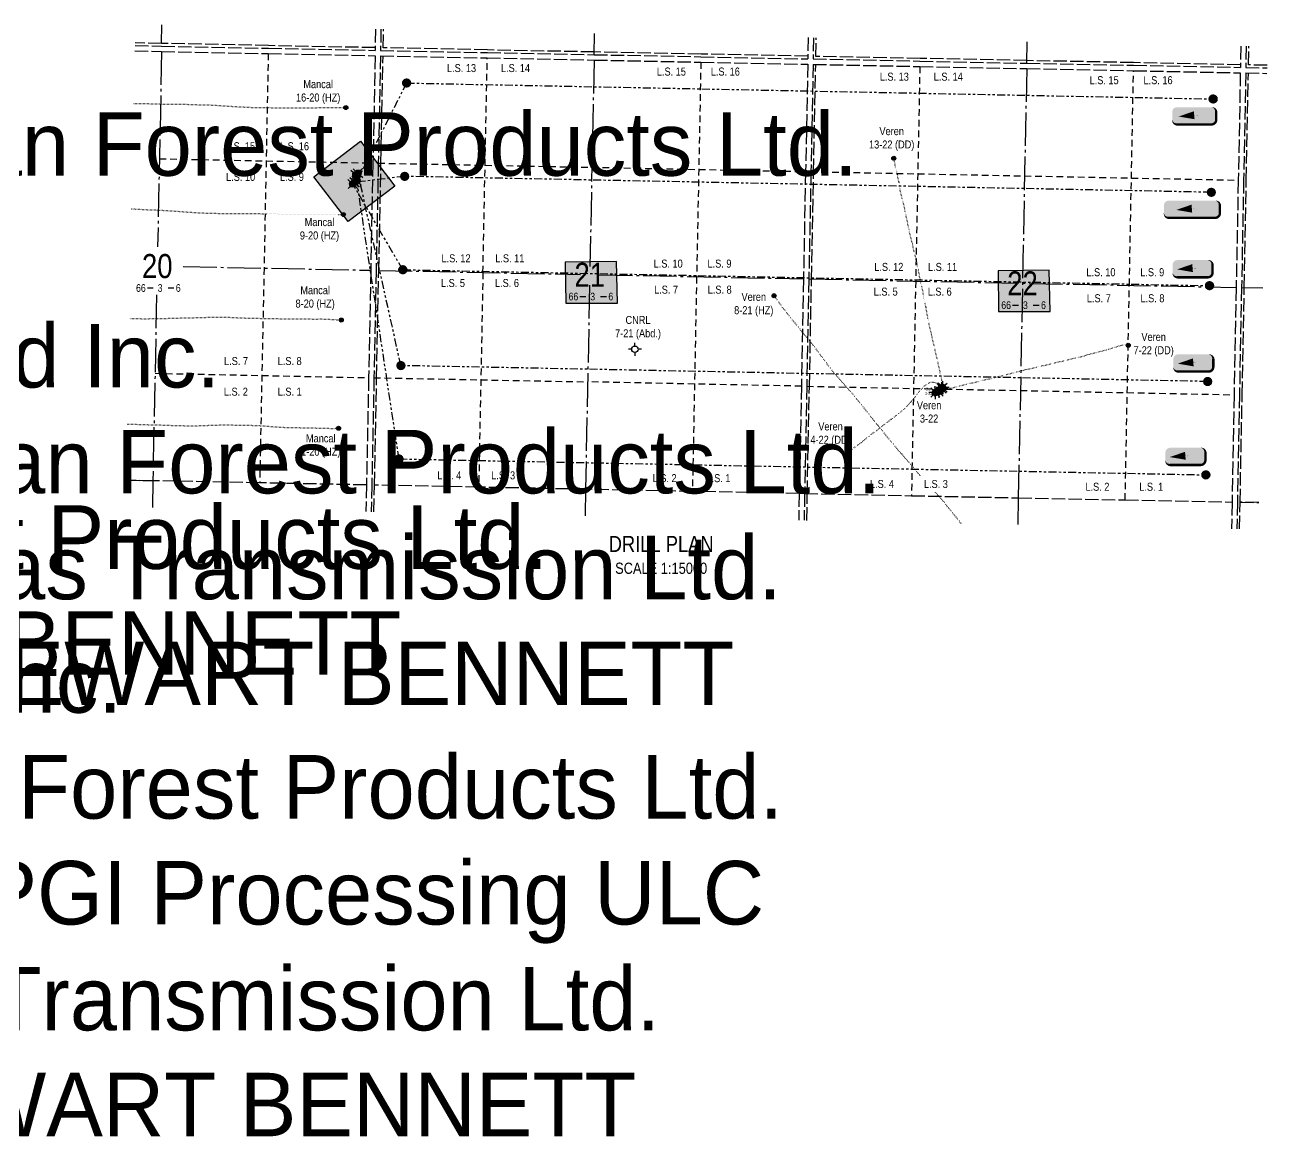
# Model space of a CAD drawing. Extents: x 408734 to 418041, y 6062812 to 6070261.
# Drawn here: x 413388 to 418041, y 6062812 to 6066980 of the extents above; entities that cross this region are included whole.
import ezdxf
from ezdxf.enums import TextEntityAlignment as Align

# ---------------------------------------------------------------- set-up
doc = ezdxf.new("R2018")
doc.units = 0
doc.header["$LTSCALE"] = 5
doc.header["$PDSIZE"] = 0.5
for name, pattern in [('foc-DOT', [1, 0.2, -0.8]), ('foc-DRILLPATH', [14.75, 6, -1.75, 1.75, -1.75, 1.75, -1.75]), ('foc-LSD', [8, 5, -3]), ('foc-QUARTERLINE', [33, 25, -3, 2, -3]), ('foc-UNSURVEYED', [12.5, 10, -2.5])]:
    doc.linetypes.add(name, pattern=pattern)
doc.layers.get('Defpoints').update_dxf_attribs({"color": 9})
for name, color, linetype in [('10', 1, 'Continuous'), ('9', 3, 'Continuous'), ('AS-DRILL', 8, 'foc-DOT'), ('AS-DRILL-T', 8, 'Continuous'), ('AS-UNDERLAY-H', 141, 'Continuous'), ('bc573101-9ad7-405d-b355-9', 7, 'Continuous'), ('C-WS-S', 8, 'Continuous'), ('DETAIL-T', 7, 'Continuous'), ('F-WS-S', 8, 'Continuous'), ('L-BD', 7, 'Continuous'), ('L-MON', 1, 'Continuous'), ('L-SECLBL', 7, 'Continuous'), ('L-SECQ', 8, 'foc-QUARTERLINE'), ('L-SECTION-LSD', 7, 'foc-LSD'), ('L-USEC', 7, 'foc-UNSURVEYED'), ('P-PDRILLPATH', 12, 'foc-DRILLPATH'), ('P-PROPOSED', 10, 'Continuous'), ('P-PROPOSED-H', 21, 'Continuous')]:
    doc.layers.add(name, color=color, linetype=linetype)
doc.styles.add('100L', font='ARIALN.TTF', dxfattribs={"height": 11})
doc.styles.add('80CG', font='ARIALN.TTF', dxfattribs={"height": 10})
doc.styles.add('80L', font='ARIALN.TTF', dxfattribs={"height": 10})
doc.styles.add('SIMPLEX', font='ARIALN.TTF')
doc.styles.get("Standard").update_dxf_attribs({"font": 'ARIALN.TTF'})

# ---------------------------------------------------------------- blocks, each defined once
blk = doc.blocks.new('*U65')
at = {"color": 44, "lineweight": 30, "flags": 104}
blk.add_attdef('ENTER_TEXT', text='', height=10, dxfattribs=at).set_placement((-1, 0), align=Align.MIDDLE_CENTER)
blk = doc.blocks.new('*U41')
at = {"color": 44, "lineweight": 30, "flags": 104}
blk.add_attdef('ENTER_TEXT', text='', height=10, dxfattribs=at).set_placement((-1, 0), align=Align.MIDDLE_CENTER)
blk = doc.blocks.new('*U66')
at = {"color": 44, "lineweight": 30, "flags": 104}
blk.add_attdef('ENTER_TEXT', text='', height=10, dxfattribs=at).set_placement((-1, 0), align=Align.MIDDLE_CENTER)
blk = doc.blocks.new('GAS')
h = blk.add_hatch(color=255)
h.dxf.hatch_style = 1
edge = h.paths.add_edge_path()
edge.add_arc((0, 0), 0.9, 0, 360)
for p, q in [((-0.81, 0), (-1.62, 0)), ((-0.57, 0.57), (-1.14, 1.14)), ((0, 0.81), (0, 1.62)), ((0.57, 0.57), (1.14, 1.14)), ((1.62, 0), (0.81, 0)), ((-0.57, -0.57), (-1.14, -1.14)), ((0, -0.81), (0, -1.62)), ((1.14, -1.14), (0.57, -0.57))]:
    blk.add_line(p, q)
blk.add_circle((0, 0), 0.8)
blk = doc.blocks.new('L-SECLBL')
at = {"layer": '9', "color": 7}
for p, q in [((-5.1, -27.8), (-12.3, -27.8)), ((20.7, -27.8), (13.5, -27.8))]:
    blk.add_line(p, q, dxfattribs=at)
at = {"layer": '10', "color": 2, "style": 'SIMPLEX'}
blk.add_attdef('SEC', text='', height=30, dxfattribs=at).set_placement((0, 0), align=Align.MIDDLE)
at = {"layer": '10', "color": 5, "style": '80L'}
blk.add_attdef('TWP', text='', height=9.5, dxfattribs=at).set_placement((-14.4, -27.4), align=Align.MIDDLE_RIGHT)
blk.add_attdef('RGE', text='', height=9.5, dxfattribs=at).set_placement((3.6, -27.4), align=Align.MIDDLE_CENTER)
blk.add_attdef('MER', text='', height=9.5, dxfattribs=at).set_placement((23.2, -27.4), align=Align.MIDDLE_LEFT)
blk = doc.blocks.new('plbh')
at = {"layer": 'L-MON'}
h = blk.add_hatch(color=255, dxfattribs=at)
h.dxf.hatch_style = 1
edge = h.paths.add_edge_path()
edge.add_arc((0, 0), 1.16, 0, 360)
h = blk.add_hatch(color=256, dxfattribs=at)
h.dxf.hatch_style = 1
h.paths.add_polyline_path([(-0.96, 0, 1), (0.96, 0, 1)])
h.paths.add_polyline_path([(0.91, 0, -1), (-0.91, 0, -1)], flags=16)
h.paths.add_polyline_path([(0.45, 0, -1), (-0.45, 0, -1)], flags=0)
h = blk.add_hatch(color=256, dxfattribs=at)
h.dxf.hatch_style = 1
h.paths.add_polyline_path([(-0.45, 0, 1), (0.45, 0, 1)])
h.paths.add_polyline_path([(0.4, 0, -1), (-0.4, 0, -1)], flags=16)
at = {"layer": 'L-MON', "color": 240}
for radius in [0.96, 0.91, 0.45, 0.4]:
    blk.add_circle((0, 0), radius, dxfattribs=at)
blk = doc.blocks.new('WC')
at = {"layer": 'L-MON'}
h = blk.add_hatch(color=255, dxfattribs=at)
h.dxf.hatch_style = 1
edge = h.paths.add_edge_path()
edge.add_arc((0, 0), 0.9, 0, 360)
at = {"layer": 'L-MON', "color": 240, "flags": 128}
for points in [[(-0.62, 0.5), (-1.23, 1.12)], [(0.52, 0.61), (1.13, 1.21)], [(-1.18, -1.18), (-0.56, -0.57)], [(1.16, -1.18), (0.56, -0.57)]]:
    blk.add_lwpolyline(points, dxfattribs=at)
at = {"layer": 'L-MON', "color": 240}
for radius in [0.8, 0.373]:
    blk.add_circle((0, 0), radius, dxfattribs=at)
blk = doc.blocks.new('BH-Existing')
at = {"layer": 'AS-DRILL-T'}
h = blk.add_hatch(color=256, dxfattribs=at)
h.dxf.hatch_style = 1
edge = h.paths.add_edge_path()
edge.add_arc((0, 0), 0.5, 0, 360)
blk.add_circle((0, 0), 0.5, dxfattribs=at)
blk = doc.blocks.new('GABD')
for p, q in [((-0.81, 0), (-1.62, 0)), ((0, 0.81), (0, 1.62)), ((1.62, 0), (0.81, 0)), ((0, -0.81), (0, -1.62))]:
    blk.add_line(p, q)
blk.add_circle((0, 0), 0.8)
blk = doc.blocks.new('*U80')
h = blk.add_hatch(color=254)
edge = h.paths.add_edge_path()
edge.add_line((-21.5, -11.5), (21.5, -11.5))
edge.add_arc((21.5, -5.5), 6, 270, 360)
edge.add_line((27.5, -5.5), (27.5, 4))
edge.add_arc((21.5, 4), 6, 0, 90)
edge.add_line((21.5, 10), (-21.5, 10))
edge.add_arc((-21.5, 4), 6, 90, 180)
edge.add_line((-27.5, 4), (-27.5, -5.5))
edge.add_arc((-21.5, -5.5), 6, 180, 270)
at = {"color": 1, "flags": 128}
blk.add_lwpolyline([(-21.5, -11.5, 3, 3, 0), (21.5, -11.5, 3, 3, 0.414214), (27.5, -5.5, 3, 3, 0), (27.5, 4, 3, 0, 0.414214), (21.5, 10, 0, 0, 0), (-21.5, 10, 0, 0, 0.414214), (-27.5, 4, 0, 0, 0), (-27.5, -5.5, 0, 3, 0.414214)], format="xyseb", close=True, dxfattribs=at)
blk.add_lwpolyline([(-19.4, -1.6, 0, 10, 0), (0, 0, 5, 5, 0)], format="xyseb", dxfattribs=at)
at = {"color": 1, "lineweight": 30, "flags": 104}
blk.add_attdef('ENTER_TEXT', text='', height=10, dxfattribs=at).set_placement((-1, 0), align=Align.MIDDLE_CENTER)
blk = doc.blocks.new('*U81')
h = blk.add_hatch(color=254)
edge = h.paths.add_edge_path()
edge.add_line((-29, -11.5), (29, -11.5))
edge.add_arc((29, -5.5), 6, 270, 360)
edge.add_line((35, -5.5), (35, 4))
edge.add_arc((29, 4), 6, 0, 90)
edge.add_line((29, 10), (-29, 10))
edge.add_arc((-29, 4), 6, 90, 180)
edge.add_line((-35, 4), (-35, -5.5))
edge.add_arc((-29, -5.5), 6, 180, 270)
at = {"color": 1, "flags": 128}
blk.add_lwpolyline([(-29, -11.5, 3, 3, 0), (29, -11.5, 3, 3, 0.414214), (35, -5.5, 3, 3, 0), (35, 4, 3, 0, 0.414214), (29, 10, 0, 0, 0), (-29, 10, 0, 0, 0.414214), (-35, 4, 0, 0, 0), (-35, -5.5, 0, 3, 0.414214)], format="xyseb", close=True, dxfattribs=at)
blk.add_lwpolyline([(-19.4, -1.6, 0, 10, 0), (0, 0, 5, 5, 0)], format="xyseb", dxfattribs=at)
at = {"color": 1, "lineweight": 30, "flags": 104}
blk.add_attdef('ENTER_TEXT', text='', height=10, dxfattribs=at).set_placement((-1, 0), align=Align.MIDDLE_CENTER)
blk = doc.blocks.new('*U82')
h = blk.add_hatch(color=254)
edge = h.paths.add_edge_path()
edge.add_line((-19, -11.5), (19, -11.5))
edge.add_arc((19, -5.5), 6, 270, 360)
edge.add_line((25, -5.5), (25, 4))
edge.add_arc((19, 4), 6, 0, 90)
edge.add_line((19, 10), (-19, 10))
edge.add_arc((-19, 4), 6, 90, 180)
edge.add_line((-25, 4), (-25, -5.5))
edge.add_arc((-19, -5.5), 6, 180, 270)
at = {"color": 1, "flags": 128}
blk.add_lwpolyline([(-19, -11.5, 3, 3, 0), (19, -11.5, 3, 3, 0.414214), (25, -5.5, 3, 3, 0), (25, 4, 3, 0, 0.414214), (19, 10, 0, 0, 0), (-19, 10, 0, 0, 0.414214), (-25, 4, 0, 0, 0), (-25, -5.5, 0, 3, 0.414214)], format="xyseb", close=True, dxfattribs=at)
blk.add_lwpolyline([(-19.4, -1.6, 0, 10, 0), (0, 0, 5, 5, 0)], format="xyseb", dxfattribs=at)
at = {"color": 1, "lineweight": 30, "flags": 104}
blk.add_attdef('ENTER_TEXT', text='', height=10, dxfattribs=at).set_placement((-1, 0), align=Align.MIDDLE_CENTER)

msp = doc.modelspace()

# ---------------------------------------------------------------- hatches: boundary and pattern name
at = {"layer": 'AS-UNDERLAY-H'}
h = msp.add_hatch(color=256, dxfattribs=at)
h.dxf.hatch_style = 1
h.paths.add_polyline_path([(415413.84, 6065937.724), (415607.999, 6065937.724), (415603.83, 6066093.115), (415412.053, 6066090.734)])
h = msp.add_hatch(color=256, dxfattribs=at)
h.dxf.hatch_style = 1
h.paths.add_polyline_path([(417034.861, 6065905.442), (417229.02, 6065905.442), (417224.851, 6066060.833), (417033.074, 6066058.452)])
at = {"layer": 'P-PROPOSED-H'}
h = msp.add_hatch(color=256, dxfattribs=at)
h.dxf.hatch_style = 1
h.paths.add_polyline_path([(414598.312, 6066242.724), (414470.099, 6066410.946), (414644.775, 6066544.079), (414772.988, 6066375.857)])

# ---------------------------------------------------------------- linework, layer by layer
at = {"layer": 'AS-DRILL', "flags": 128}
for points in [[(413795.839, 6066685.373), (413796.933, 6066685.363), (413806.293, 6066685.3), (413815.655, 6066685.308), (413825.046, 6066685.285), (413834.405, 6066685.142), (413843.783, 6066684.969), (413853.14, 6066684.747), (413862.505, 6066684.404), (413871.88, 6066684.081), (413881.215, 6066683.789), (413890.561, 6066683.497), (413899.929, 6066683.304), (413909.281, 6066683.312), (413918.603, 6066683.341), (413928.034, 6066683.297), (413937.503, 6066683.202), (413946.803, 6066683.101), (413956.152, 6066682.978), (413965.519, 6066682.756), (413974.865, 6066682.484), (413984.193, 6066682.302), (413993.633, 6066682.218), (414002.973, 6066682.106), (414012.27, 6066681.884), (414021.573, 6066681.473), (414030.935, 6066681.01), (414040.41, 6066680.655), (414049.777, 6066680.423), (414059.143, 6066680.19), (414068.532, 6066680.017), (414077.921, 6066679.894), (414087.296, 6066679.601), (414096.698, 6066679.108), (414106.046, 6066678.466), (414115.354, 6066677.784), (414124.722, 6066677.131), (414134.061, 6066676.489), (414143.409, 6066675.857), (414152.759, 6066675.264), (414162.119, 6066674.692), (414171.489, 6066674.139), (414180.86, 6066673.626), (414190.214, 6066673.224), (414199.575, 6066672.741), (414208.915, 6066672.129), (414218.275, 6066671.587), (414227.628, 6066671.154), (414237.022, 6066670.791), (414246.378, 6066670.529), (414255.757, 6066670.366), (414265.115, 6066670.223), (414274.504, 6066670.06), (414283.863, 6066669.928), (414293.233, 6066669.855), (414302.613, 6066669.782), (414312.001, 6066669.589), (414321.388, 6066669.366), (414330.796, 6066669.212), (414340.164, 6066669.01), (414349.561, 6066668.807), (414358.942, 6066668.744), (414368.323, 6066668.711), (414377.704, 6066668.678), (414387.076, 6066668.675), (414396.447, 6066668.683), (414405.818, 6066668.65), (414415.2, 6066668.667), (414424.556, 6066668.855), (414433.922, 6066669.052), (414443.298, 6066669.279), (414452.675, 6066669.517), (414462.059, 6066669.664), (414471.441, 6066669.681), (414480.823, 6066669.688), (414490.187, 6066669.785), (414499.581, 6066669.912), (414508.984, 6066669.989), (414518.359, 6066670.116), (414527.711, 6066670.164), (414537.083, 6066670.151), (414546.436, 6066670.229), (414555.789, 6066670.297), (414565.15, 6066670.264), (414572.12, 6066670.201), (414590.07, 6066670.042)], [(416825.868, 6065620.886), (416825.947, 6065620.865), (416826.104, 6065620.702), (416826.46, 6065620.495), (416827.004, 6065620.684), (416827.59, 6065620.993), (416827.939, 6065621.436), (416827.919, 6065621.966), (416827.859, 6065622.488), (416828.08, 6065623.054), (416828.329, 6065623.479), (416828.546, 6065623.835), (416828.693, 6065624.192), (416828.617, 6065624.413), (416828.26, 6065624.56), (416827.761, 6065624.65), (416827.233, 6065624.75), (416826.826, 6065624.888), (416826.517, 6065624.924), (416826.13, 6065625.122), (416825.658, 6065625.531), (416825.285, 6065625.889), (416825.139, 6065626.092), (416824.924, 6065626.326), (416824.894, 6065626.356), (416824.688, 6065626.56), (416824.514, 6065626.864), (416824.317, 6065627.508), (416824.178, 6065628.591), (416824.099, 6065630.193), (416824.051, 6065632.354), (416823.932, 6065634.977), (416823.701, 6065638.002), (416823.35, 6065641.509), (416822.849, 6065645.58), (416822.179, 6065650.184), (416821.347, 6065655.221), (416820.275, 6065660.763), (416818.961, 6065666.71), (416817.515, 6065673.079), (416816.066, 6065679.839), (416814.612, 6065686.809), (416812.941, 6065694.453), (416811.24, 6065702.107), (416809.463, 6065709.944), (416807.61, 6065718.041), (416805.665, 6065726.511), (416803.587, 6065735.343), (416801.386, 6065744.508), (416799.154, 6065754.193), (416797, 6065764.247), (416794.793, 6065774.642), (416792.493, 6065784.909), (416790.079, 6065795.018), (416787.623, 6065804.948), (416785.16, 6065814.578), (416782.837, 6065824.155), (416780.636, 6065833.85), (416778.424, 6065843.535), (416776.311, 6065853.138), (416774.337, 6065862.678), (416772.372, 6065872.189), (416770.408, 6065881.699), (416768.565, 6065891.327), (416766.882, 6065900.931), (416765.173, 6065910.737), (416763.382, 6065920.443), (416761.568, 6065929.971), (416759.728, 6065939.708), (416757.824, 6065949.758), (416755.877, 6065960.228), (416753.905, 6065970.868), (416751.822, 6065981.521), (416749.477, 6065992.039), (416746.967, 6066002.28), (416744.557, 6066012.599), (416742.351, 6066023.074), (416740.208, 6066033.657), (416738.125, 6066044.32), (416736.084, 6066055.052), (416734.003, 6066065.755), (416731.855, 6066076.129), (416729.761, 6066086.211), (416727.608, 6066096.306), (416725.33, 6066106.152), (416722.997, 6066115.749), (416720.691, 6066125.196), (416718.365, 6066134.643), (416715.944, 6066144.382), (416713.607, 6066153.79), (416711.272, 6066163.277), (416708.925, 6066172.695), (416706.57, 6066182.153), (416704.325, 6066191.658), (416702.251, 6066201.221), (416700.239, 6066210.862), (416698.189, 6066220.634), (416696.171, 6066230.495), (416694.066, 6066240.498), (416691.884, 6066250.682), (416689.693, 6066260.867), (416687.571, 6066271.03), (416685.528, 6066281.172), (416683.427, 6066291.375), (416681.179, 6066301.741), (416678.838, 6066311.979), (416676.351, 6066321.879), (416673.748, 6066331.502), (416671.246, 6066341.153), (416668.876, 6066350.901), (416666.807, 6066360.683), (416665.177, 6066370.477), (416663.723, 6066379.997), (416662.218, 6066388.998), (416660.69, 6066397.319), (416659.093, 6066405.152), (416657.45, 6066412.686), (416655.837, 6066419.748), (416654.291, 6066426.12), (416652.809, 6066432.18), (416651.45, 6066438.358), (416650.198, 6066444.423), (416649.002, 6066449.798), (416647.942, 6066454.399), (416647.068, 6066458.807), (416646.362, 6066463.112), (416645.644, 6066466.816), (416644.969, 6066469.62), (416644.34, 6066471.753), (416643.791, 6066473.344), (416643.385, 6066474.562), (416643.134, 6066475.567), (416643.001, 6066476.44), (416642.994, 6066476.57), (416642.936, 6066477.201), (416642.899, 6066477.842), (416642.859, 6066478.393), (416642.789, 6066478.864), (416642.707, 6066479.306), (416642.691, 6066479.516), (416642.709, 6066479.926)], [(413787.715, 6066290.354), (413794.991, 6066290.15), (413813.657, 6066289.316), (413832.359, 6066288.272), (413851.093, 6066287.346), (413869.853, 6066286.701), (413888.548, 6066285.806), (413907.232, 6066284.852), (413926.024, 6066283.835), (413944.652, 6066282.572), (413963.457, 6066281.215), (413982.152, 6066279.82), (414000.796, 6066278.397), (414019.523, 6066277.112), (414038.267, 6066276.156), (414057.021, 6066275.24), (414075.767, 6066274.375), (414094.55, 6066273.868), (414113.311, 6066273.753), (414132.052, 6066273.637), (414150.821, 6066273.441), (414169.579, 6066273.196), (414188.325, 6066272.83), (414207.075, 6066272.635), (414225.85, 6066272.719), (414244.615, 6066272.793), (414263.385, 6066272.637), (414282.14, 6066272.221), (414300.864, 6066271.786), (414319.612, 6066271.531), (414338.39, 6066271.255), (414357.168, 6066270.999), (414375.919, 6066270.893), (414394.68, 6066270.798), (414413.452, 6066270.702), (414432.184, 6066270.636), (414450.92, 6066270.271), (414469.681, 6066269.695), (414488.444, 6066269.2), (414507.191, 6066268.864), (414525.942, 6066268.749), (414544.686, 6066268.783), (414563.133, 6066268.974), (414581.133, 6066269.274)], [(416894.606, 6065112.048), (416891.599, 6065115.689), (416882.898, 6065126.619), (416874.218, 6065137.578), (416868.386, 6065144.812), (416862.535, 6065152.085), (416856.664, 6065159.33), (416850.731, 6065166.535), (416844.86, 6065173.77), (416839.07, 6065181.092), (416833.35, 6065188.424), (416827.55, 6065195.747), (416821.597, 6065202.943), (416815.482, 6065210.002), (416809.254, 6065216.923), (416802.895, 6065223.747), (416796.544, 6065230.54), (416790.216, 6065237.413), (416783.927, 6065244.315), (416777.66, 6065251.237), (416771.391, 6065258.109), (416765.011, 6065264.943), (416758.642, 6065271.767), (416752.313, 6065278.64), (416746.177, 6065285.64), (416740.112, 6065292.728), (416734.048, 6065299.836), (416728.025, 6065306.993), (416722.042, 6065314.16), (416716.008, 6065321.317), (416709.954, 6065328.405), (416701.071, 6065338.738), (416691.879, 6065349.587), (416685.875, 6065356.724), (416679.821, 6065363.841), (416673.735, 6065370.88), (416667.631, 6065377.989), (416661.566, 6065385.047), (416655.42, 6065392.076), (416646.181, 6065402.586), (416637.116, 6065413.282), (416628.131, 6065424.017), (416619.046, 6065434.754), (416610.183, 6065445.587), (416601.411, 6065456.458), (416592.578, 6065467.31), (416583.827, 6065478.23), (416575.076, 6065489.161), (416566.404, 6065500.07), (416557.775, 6065511.088), (416549.104, 6065522.027), (416540.343, 6065532.947), (416531.521, 6065543.849), (416522.638, 6065554.672), (416513.776, 6065565.544), (416505.035, 6065576.475), (416496.161, 6065587.268), (416487.136, 6065597.963), (416478.131, 6065608.699), (416469.064, 6065619.365), (416459.838, 6065630.015), (416450.599, 6065640.534), (416441.29, 6065651.086), (416431.98, 6065661.547), (416422.801, 6065672.045), (416413.714, 6065682.692), (416404.841, 6065693.505), (416399.153, 6065700.916), (416393.586, 6065708.414), (416388.06, 6065715.942), (416382.584, 6065723.449), (416377.037, 6065730.967), (416371.491, 6065738.465), (416365.944, 6065745.933), (416360.397, 6065753.431), (416354.82, 6065760.92), (416346.343, 6065772.055), (416337.764, 6065783.082), (416329.135, 6065794.111), (416320.474, 6065805.029), (416311.499, 6065815.774), (416302.422, 6065826.431), (416293.427, 6065837.156), (416284.534, 6065847.989), (416275.682, 6065858.841), (416266.869, 6065869.673), (416258.047, 6065880.545), (416254.384, 6065885.106), (416249.316, 6065891.505), (416243.547, 6065898.857), (416237.827, 6065906.209), (416232.128, 6065913.58), (416226.511, 6065921.019), (416221.004, 6065928.547), (416215.508, 6065936.074), (416209.982, 6065943.572), (416202.534, 6065953.617), (416194.229, 6065964.849)], [(413779.271, 6065879.721), (413788.705, 6065879.627), (413807.763, 6065879.365), (413826.98, 6065879.04), (413846.145, 6065879.096), (413865.201, 6065879.244), (413884.515, 6065879.277), (413903.766, 6065879.651), (413922.914, 6065880.358), (413941.95, 6065880.977), (413961.145, 6065881.532), (413980.267, 6065881.919), (413999.365, 6065882.137), (414018.459, 6065882.654), (414037.717, 6065883.399), (414056.741, 6065883.878), (414075.964, 6065884.383), (414095.068, 6065884.86), (414114.157, 6065885.168), (414133.191, 6065885.156), (414152.338, 6065884.393), (414171.37, 6065883.341), (414190.725, 6065882.433), (414209.844, 6065881.72), (414228.968, 6065881.277), (414248.243, 6065880.851), (414267.066, 6065880.363), (414286.444, 6065880.105), (414305.512, 6065879.833), (414324.806, 6065879.356), (414344.1, 6065878.89), (414363.189, 6065878.677), (414382.182, 6065878.677), (414401.234, 6065878.625), (414420.454, 6065878.44), (414439.723, 6065878.204), (414458.96, 6065877.888), (414478.001, 6065877.807), (414496.998, 6065877.987), (414516.132, 6065877.533), (414535.361, 6065876.308), (414554.578, 6065875.022), (414573.119, 6065873.951)], [(416812.081, 6065607.687), (416812.111, 6065607.677), (416812.048, 6065607.538), (416811.743, 6065607.264), (416811.478, 6065607.019), (416811.365, 6065606.861), (416811.138, 6065606.506), (416810.915, 6065606.37), (416810.942, 6065606.739), (416811.194, 6065607.325), (416811.681, 6065608.205), (416812.178, 6065609.056), (416812.489, 6065609.65), (416812.732, 6065610.315), (416812.911, 6065610.732), (416813.162, 6065610.817), (416813.73, 6065610.696), (416813.988, 6065610.581), (416814.037, 6065610.55), (416814.466, 6065610.501), (416814.497, 6065610.511), (416815.529, 6065610.611), (416817.292, 6065610.786), (416819.99, 6065611.144), (416823.724, 6065611.831), (416828.502, 6065612.738), (416834.516, 6065613.891), (416841.866, 6065615.408), (416850.526, 6065617.349), (416860.406, 6065619.866), (416871.453, 6065622.671), (416883.088, 6065625.425), (416894.726, 6065628.298), (416906.58, 6065631.447), (416918.541, 6065634.474), (416930.829, 6065637.375), (416943.139, 6065640.365), (416955.449, 6065643.336), (416968.089, 6065646.31), (416980.688, 6065649.234), (416993.027, 6065652.124), (417005.084, 6065654.969), (417017.133, 6065657.864), (417029.415, 6065660.945), (417041.607, 6065664.048), (417053.759, 6065667.091), (417065.649, 6065670.1), (417077.329, 6065673.052), (417088.939, 6065676.066), (417100.89, 6065679.063), (417113.149, 6065681.985), (417125.489, 6065684.974), (417137.46, 6065687.991), (417149.269, 6065690.961), (417161.068, 6065693.872), (417173.006, 6065696.749), (417185.153, 6065699.543), (417197.126, 6065702.189), (417209.029, 6065704.817), (417220.865, 6065707.577), (417232.963, 6065710.481), (417245.293, 6065713.441), (417257.152, 6065716.38), (417268.788, 6065719.134), (417280.87, 6065721.698), (417292.965, 6065724.403), (417304.945, 6065727.419), (417317.186, 6065730.441), (417329.735, 6065733.367), (417342.088, 6065736.456), (417353.993, 6065739.714), (417365.768, 6065742.925), (417377.832, 6065746.11), (417389.907, 6065749.345), (417401.87, 6065752.472), (417413.649, 6065755.403), (417424.957, 6065758.313), (417435.575, 6065761.206), (417445.382, 6065764.045), (417454.429, 6065766.849), (417462.873, 6065769.575), (417470.886, 6065772.229), (417478.613, 6065774.558), (417486.074, 6065776.633), (417493.104, 6065778.596), (417499.679, 6065780.328), (417505.282, 6065781.489), (417509.844, 6065782.04), (417513.24, 6065782.334), (417515.83, 6065782.293), (417517.84, 6065781.764), (417519.238, 6065781.147), (417520.239, 6065780.687), (417520.749, 6065780.177), (417520.804, 6065779.926), (417520.901, 6065779.234)], [(416822.192, 6065617.396), (416822.242, 6065617.425), (416822.275, 6065617.545), (416822.359, 6065617.763), (416822.673, 6065617.967), (416823.028, 6065618.22), (416823.018, 6065618.72), (416822.618, 6065619.218), (416821.991, 6065619.421), (416821.269, 6065619.325), (416820.713, 6065619.005), (416820.385, 6065618.582), (416820.28, 6065618.354), (416820.454, 6065618.53), (416820.64, 6065618.857), (416820.787, 6065619.184), (416821.014, 6065619.54), (416821.45, 6065619.861), (416821.968, 6065620.261), (416821.968, 6065620.771), (416821.557, 6065621.239), (416821.06, 6065621.929), (416820.894, 6065622.143), (416820.767, 6065622.305), (416820.728, 6065622.356), (416820.475, 6065622.681), (416820.123, 6065623.128), (416819.605, 6065623.708), (416818.812, 6065624.584), (416817.707, 6065625.905), (416816.271, 6065627.644), (416814.409, 6065629.641), (416812.078, 6065631.656), (416809.267, 6065633.632), (416805.895, 6065635.648), (416801.933, 6065637.586), (416797.481, 6065639.083), (416792.658, 6065639.997), (416787.494, 6065640.338), (416782.275, 6065639.92), (416777.189, 6065638.639), (416772.086, 6065636.488), (416767.04, 6065633.616), (416762.163, 6065630.23), (416757.707, 6065626.407), (416753.614, 6065622.176), (416749.616, 6065617.703), (416745.628, 6065613.21), (416741.568, 6065608.608), (416737.292, 6065603.741), (416732.884, 6065598.746), (416728.587, 6065593.809), (416724.777, 6065589.222), (416721.21, 6065584.811), (416717.674, 6065580.449), (416714.28, 6065576.145), (416710.938, 6065571.979), (416707.469, 6065567.976), (416703.933, 6065564.094), (416700.337, 6065560.204), (416696.761, 6065556.353), (416693.157, 6065552.592), (416689.385, 6065548.935), (416685.354, 6065545.303), (416681.009, 6065541.517), (416676.613, 6065537.652), (416672.378, 6065533.864), (416668.304, 6065530.093), (416664.16, 6065526.333), (416659.707, 6065522.639), (416655.054, 6065518.93), (416650.352, 6065515.261), (416645.711, 6065511.671), (416641.193, 6065508.208), (416636.777, 6065504.864), (416632.38, 6065501.469), (416627.943, 6065498.055), (416623.415, 6065494.612), (416618.827, 6065491.171), (416614.37, 6065487.798), (416610.136, 6065484.52), (416605.892, 6065481.292), (416601.556, 6065477.926), (416597.055, 6065474.353), (416592.392, 6065470.633), (416587.799, 6065466.932), (416583.392, 6065463.558), (416578.951, 6065460.424), (416574.337, 6065457.223), (416569.471, 6065453.848), (416564.461, 6065450.325), (416559.518, 6065446.62), (416554.732, 6065442.753), (416549.954, 6065438.776), (416545.094, 6065434.73), (416540.384, 6065430.691), (416535.726, 6065426.731), (416531.052, 6065422.972), (416526.351, 6065419.333), (416521.67, 6065415.773), (416516.981, 6065412.264), (416512.314, 6065408.845), (416507.75, 6065405.593), (416503.349, 6065402.518), (416499.049, 6065399.502), (416494.953, 6065396.631), (416490.977, 6065393.818), (416487.356, 6065391.228), (416483.897, 6065388.755), (416480.952, 6065386.472), (416478.632, 6065384.427), (416476.854, 6065382.492), (416475.589, 6065380.726), (416474.699, 6065379.193), (416474.117, 6065378.034), (416473.774, 6065377.381), (416473.567, 6065377.045), (416473.472, 6065376.806), (416473.439, 6065376.617), (416473.426, 6065376.467), (416473.414, 6065376.368), (416473.401, 6065376.218)], [(413771.134, 6065484.07), (413782.267, 6065483.718), (413801.472, 6065483.353), (413820.606, 6065482.88), (413839.646, 6065482.228), (413858.816, 6065481.584), (413877.99, 6065481.09), (413897.176, 6065480.765), (413916.148, 6065480.195), (413935.376, 6065479.46), (413954.587, 6065478.825), (413973.821, 6065478.38), (413993.069, 6065478.124), (414012.389, 6065477.957), (414031.695, 6065478.07), (414050.855, 6065478.406), (414070.068, 6065479.332), (414089.121, 6065480.27), (414108.343, 6065480.705), (414127.538, 6065480.791), (414146.791, 6065480.775), (414165.825, 6065480.784), (414185.133, 6065480.547), (414204.179, 6065480.185), (414223.197, 6065479.904), (414242.36, 6065479.42), (414261.624, 6065478.474), (414280.775, 6065477.38), (414299.781, 6065476.049), (414318.724, 6065474.55), (414337.679, 6065473.17), (414356.909, 6065472.014), (414376.056, 6065471.241), (414395.082, 6065470.87), (414414.064, 6065470.819), (414433.102, 6065470.558), (414452.298, 6065470.163), (414471.291, 6065469.693), (414490.102, 6065469.056), (414509.246, 6065468.583), (414528.102, 6065468.225), (414546.925, 6065468.228), (414562.873, 6065468.49)]]:
    msp.add_lwpolyline(points, dxfattribs=at)
at = {"layer": 'AS-UNDERLAY-H'}
for points in [[(415413.84, 6065937.724), (415607.999, 6065937.724), (415603.83, 6066093.115), (415412.053, 6066090.734)], [(417034.861, 6065905.442), (417229.02, 6065905.442), (417224.851, 6066060.833), (417033.074, 6066058.452)]]:
    msp.add_lwpolyline(points, close=True, dxfattribs=at)
at = {"layer": 'bc573101-9ad7-405d-b355-9'}
for p in [(414590.062, 6066670.082), (416642.698, 6066479.965), (414581.137, 6066269.219), (416194.247, 6065964.842), (414573.096, 6065873.904), (417520.91, 6065779.227), (416798.187, 6065602.171), (416798.352, 6065604.06), (414562.857, 6065468.504), (416473.377, 6065376.229)]:
    msp.add_point(p, dxfattribs=at)
at = {"layer": 'L-SECQ', "flags": 128}
for points in [[(413899.844, 6066910.337), (413901.278, 6066980.025)], [(415520.195, 6066868.257), (415521.778, 6066948.035)], [(417140.93, 6066836.226), (417142.485, 6066916.041)], [(413899.822, 6066880.076), (413885.041, 6066148.336)], [(415519.794, 6066848.059), (415504.442, 6066074.217)], [(417140.532, 6066816.121), (417109.205, 6065207.781)], [(413981.257, 6066074.326), (414683.668, 6066060.444)], [(414713.815, 6066059.848), (415469.327, 6066044.917)], [(415538.566, 6066043.548), (416303.923, 6066028.422)], [(416324.453, 6066027.772), (417925.275, 6065996.133)], [(413881.4, 6065968.054), (413867.349, 6065272.439)], [(415503.055, 6066004.26), (415487.901, 6065240.409)], [(417945.38, 6065995.745), (418025.216, 6065994.167)], [(413867.349, 6065272.439), (413865.283, 6065171.919)], [(415487.983, 6065239.824), (415486.001, 6065139.887)], [(417109.205, 6065207.781), (417107.259, 6065107.845)]]:
    msp.add_lwpolyline(points, dxfattribs=at)
at = {"layer": 'L-SECTION-LSD', "flags": 128}
for points in [[(414299.374, 6066872.272), (414283.627, 6066068.35)], [(415103.682, 6066052.018), (415119.751, 6066856.059)], [(415920.024, 6066840.244), (415904.098, 6066036.202)], [(416740.396, 6066824.029), (416724.661, 6066019.862)], [(417525.073, 6066004.042), (417540.664, 6066808.211)], [(413891.703, 6066478.166), (414691.461, 6066462.285)], [(414711.565, 6066461.883), (415511.868, 6066446.192)], [(415511.868, 6066446.192), (416312.253, 6066430.252)], [(416332.358, 6066429.856), (417132.7, 6066414.038)], [(417132.7, 6066414.038), (417933.036, 6066398.219)], [(414283.627, 6066068.35), (414267.332, 6065264.242)], [(416724.661, 6066019.862), (416708.925, 6065215.694)], [(417509.481, 6065199.872), (417525.073, 6066004.042)], [(413875.467, 6065674.348), (414675.364, 6065658.124)], [(414695.468, 6065657.722), (415495.874, 6065642.322)], [(416296.446, 6065626.086), (415495.874, 6065642.322)], [(416316.551, 6065625.691), (417117.037, 6065609.869)], [(417117.037, 6065609.869), (417917.516, 6065594.048)]]:
    msp.add_lwpolyline(points, dxfattribs=at)
at = {"layer": 'L-USEC'}
for p, q in [((414701.51, 6066964.227), (414699.913, 6066884.47)), ((414721.615, 6066963.831), (414720.018, 6066884.072)), ((414730.27, 6066893.926), (414731.666, 6066963.632)), ((413800.298, 6066902.25), (413899.632, 6066900.286)), ((413899.844, 6066910.337), (413800.505, 6066912.3)), ((413899.632, 6066900.286), (414299.771, 6066892.377)), ((414299.979, 6066902.429), (413899.844, 6066910.337)), ((414700.114, 6066894.521), (414299.979, 6066902.429)), ((415120.352, 6066886.216), (414730.27, 6066893.926)), ((416322.123, 6066932.235), (416320.554, 6066852.439)), ((416342.228, 6066931.838), (416340.658, 6066852.041)), ((416350.907, 6066861.894), (416352.279, 6066931.64)), ((417942.725, 6066900.243), (417941.184, 6066820.409)), ((417962.829, 6066899.847), (417961.288, 6066820.011)), ((417971.535, 6066829.864), (417972.882, 6066899.648)), ((413799.885, 6066882.145), (413899.235, 6066880.181)), ((413899.235, 6066880.181), (414299.374, 6066872.272)), ((414299.374, 6066872.272), (414699.51, 6066864.365)), ((414299.771, 6066892.377), (414699.913, 6066884.47)), ((414699.51, 6066864.365), (414691.461, 6066462.285)), ((414719.615, 6066863.968), (414711.565, 6066461.883)), ((414719.615, 6066863.968), (415119.751, 6066856.059)), ((414720.018, 6066884.072), (415120.148, 6066876.163)), ((414721.617, 6066461.69), (414729.667, 6066863.769)), ((415119.751, 6066856.059), (415519.889, 6066848.15)), ((415120.148, 6066876.163), (415520.286, 6066868.255)), ((415520.488, 6066878.306), (415120.352, 6066886.216)), ((415519.889, 6066848.15), (415920.024, 6066840.244)), ((415520.286, 6066868.255), (415920.421, 6066860.349)), ((415920.619, 6066870.398), (415520.488, 6066878.306)), ((415920.421, 6066860.349), (416320.554, 6066852.439)), ((416320.751, 6066862.491), (415920.619, 6066870.398)), ((416340.658, 6066852.041), (416740.793, 6066844.134)), ((416740.987, 6066854.186), (416350.907, 6066861.894)), ((417141.12, 6066846.277), (416740.987, 6066854.186)), ((415920.024, 6066840.244), (416320.158, 6066832.334)), ((416320.158, 6066832.334), (416312.253, 6066430.252)), ((416340.263, 6066831.936), (416332.358, 6066429.856)), ((416340.263, 6066831.936), (416740.396, 6066824.029)), ((416342.41, 6066429.656), (416350.315, 6066831.738)), ((416740.396, 6066824.029), (417140.532, 6066816.121)), ((416740.793, 6066844.134), (417140.93, 6066836.226)), ((417140.532, 6066816.121), (417540.664, 6066808.211)), ((417140.93, 6066836.226), (417541.061, 6066828.316)), ((417541.249, 6066838.369), (417141.12, 6066846.277)), ((417540.664, 6066808.211), (417940.796, 6066800.304)), ((417541.061, 6066828.316), (417941.184, 6066820.409)), ((417941.378, 6066830.461), (417541.249, 6066838.369)), ((417961.288, 6066820.011), (418041.122, 6066818.433)), ((418041.316, 6066828.485), (417971.535, 6066829.864)), ((417940.796, 6066800.304), (417933.036, 6066398.219)), ((417960.9, 6066799.906), (417953.14, 6066397.831)), ((417960.9, 6066799.906), (418040.734, 6066798.329)), ((417963.193, 6066397.624), (417970.952, 6066799.708)), ((414691.461, 6066462.285), (414683.411, 6066060.204)), ((414711.565, 6066461.883), (414703.515, 6066059.801)), ((414713.567, 6066059.607), (414721.617, 6066461.69)), ((416312.253, 6066430.252), (416304.348, 6066028.169)), ((416332.358, 6066429.856), (416324.453, 6066027.774)), ((416334.504, 6066027.573), (416342.41, 6066429.656)), ((417933.036, 6066398.219), (417925.275, 6065996.133)), ((417953.14, 6066397.831), (417945.38, 6065995.744)), ((417955.431, 6065995.537), (417963.193, 6066397.624)), ((414683.411, 6066060.204), (414675.364, 6065658.124)), ((414703.515, 6066059.801), (414695.468, 6065657.722)), ((414705.519, 6065657.529), (414713.567, 6066059.607)), ((416304.348, 6066028.169), (416296.446, 6065626.086)), ((416324.453, 6066027.774), (416316.551, 6065625.691)), ((416326.602, 6065625.491), (416334.504, 6066027.573)), ((417925.275, 6065996.133), (417917.516, 6065594.048)), ((417945.38, 6065995.745), (417937.621, 6065593.66)), ((417947.673, 6065593.452), (417955.431, 6065995.537)), ((414675.364, 6065658.124), (414667.315, 6065256.044)), ((414695.468, 6065657.722), (414687.42, 6065255.642)), ((414697.471, 6065255.449), (414705.519, 6065657.529)), ((416296.446, 6065626.086), (416288.543, 6065224.003)), ((416316.551, 6065625.691), (416308.647, 6065223.601)), ((416318.699, 6065223.409), (416326.602, 6065625.491)), ((417917.516, 6065594.048), (417909.758, 6065191.962)), ((417937.621, 6065593.66), (417929.863, 6065191.574)), ((417939.915, 6065191.366), (417947.673, 6065593.452)), ((413866.749, 6065271.868), (413766.811, 6065273.842)), ((413766.811, 6065273.842), (413866.749, 6065271.868)), ((414267.032, 6065263.957), (413866.749, 6065271.868)), ((414667.315, 6065256.044), (414267.032, 6065263.957)), ((414667.315, 6065256.044), (414665.315, 6065156.108)), ((414687.42, 6065255.642), (414685.42, 6065155.71)), ((414695.471, 6065155.512), (414697.471, 6065255.449)), ((415087.7, 6065247.737), (414697.471, 6065255.449)), ((415487.983, 6065239.824), (415087.7, 6065247.737)), ((415888.263, 6065231.914), (415487.983, 6065239.824)), ((416288.543, 6065224.003), (415888.263, 6065231.914)), ((416288.543, 6065224.003), (416286.579, 6065124.065)), ((416308.647, 6065223.608), (416306.683, 6065123.668)), ((416308.647, 6065223.607), (416708.925, 6065215.694)), ((416316.735, 6065123.469), (416318.699, 6065223.409)), ((416708.925, 6065215.694), (417109.205, 6065207.781)), ((417109.205, 6065207.781), (417509.481, 6065199.872)), ((417509.481, 6065199.872), (417909.758, 6065191.962)), ((417909.758, 6065191.962), (417907.83, 6065092.022)), ((417929.863, 6065191.574), (417927.935, 6065091.625)), ((417937.987, 6065091.426), (417939.915, 6065191.366)), ((417939.915, 6065191.366), (418009.697, 6065189.987)), ((418009.697, 6065189.987), (417939.915, 6065191.366))]:
    msp.add_line(p, q, dxfattribs=at)
at = {"layer": 'P-PDRILLPATH'}
for p, q in [((414817.552, 6066762.056), (414631.945, 6066396.031)), ((414803.547, 6066062.491), (414616.036, 6066383.915)), ((414810.549, 6066412.273), (414623.995, 6066389.972)), ((414796.359, 6065703.393), (414635.727, 6066424.048))]:
    msp.add_line(p, q, dxfattribs=at)
at = {"layer": 'P-PDRILLPATH', "flags": 128}
for points in [[(414817.553, 6066762.055), (417838.928, 6066702.34)], [(414789.359, 6065353.61), (414627.76, 6066417.977)], [(417832.178, 6066352.552), (414810.55, 6066412.272)], [(414803.547, 6066062.489), (417825.427, 6066002.764)], [(417818.497, 6065643.664), (414796.36, 6065703.393)], [(414789.359, 6065353.61), (417811.748, 6065293.876)]]:
    msp.add_lwpolyline(points, dxfattribs=at)

# ---------------------------------------------------------------- block references
at = {"layer": 'AS-DRILL-T', "xscale": 14.99369114999998, "yscale": 14.99369114999998, "zscale": 9.999999999999982}
for p in [(414590.07, 6066670.042), (416642.709, 6066479.926), (414581.133, 6066269.274), (416194.229, 6065964.849), (414573.119, 6065873.951), (417520.901, 6065779.234), (414562.873, 6065468.49), (416473.401, 6065376.218)]:
    msp.add_blockref('BH-Existing', p, dxfattribs=at)
at = {"layer": 'C-WS-S', "xscale": 14.99369114999998, "yscale": 14.99369114999998}
for p, zscale in [((416822.192, 6065617.396), 4.997897049999992), ((416825.868, 6065620.886), 4.997897049999992), ((416798.187, 6065602.171), 14.99369114999998), ((416810.915, 6065606.37), 14.99369114999998)]:
    msp.add_blockref('GAS', p, dxfattribs=dict(at, zscale=zscale))
at = {"layer": 'Defpoints', "xscale": 4.999999999999991, "yscale": 4.999999999999991, "zscale": 4.999999999999991}
msp.add_blockref('GABD', (416798.352, 6065604.06), dxfattribs=at)
at = {"layer": 'F-WS-S', "xscale": 14.99999999999996, "yscale": 14.99999999999996, "zscale": 14.99999999999996}
msp.add_blockref('GABD', (415672.865, 6065764.421), dxfattribs=at)
at = {"layer": 'L-BD'}
ref = msp.add_blockref('*U80', (417768.13, 6066641.309), dxfattribs=dict(at, xscale=2.999999999999992, yscale=2.999999999999992, zscale=2.999999999999992))
lines = msp.add_mtext('BH 16-22', dxfattribs={"layer": '0', "color": 1, "insert": (417768.13, 6066641.309), "char_height": 2.5, "attachment_point": 1})
ref.add_attrib('ENTER_TEXT', '', (417768.13, 6066641.309), dxfattribs={"flags": 104}).embed_mtext(lines)
ref = msp.add_blockref('*U81', (417759.308, 6066291.341), dxfattribs=dict(at, xscale=2.999999999999992, yscale=2.999999999999992, zscale=2.999999999999992))
lines = msp.add_mtext('BH 102/9-22', dxfattribs={"layer": '0', "color": 1, "insert": (417759.308, 6066291.341), "char_height": 2.5, "attachment_point": 1})
ref.add_attrib('ENTER_TEXT', '', (417759.308, 6066291.341), dxfattribs={"flags": 104}).embed_mtext(lines)
ref = msp.add_blockref('*U82', (417764.677, 6065715.347), dxfattribs=dict(at, xscale=2.999999999999992, yscale=2.999999999999992, zscale=2.999999999999992))
lines = msp.add_mtext('BH 8-22', dxfattribs={"layer": '0', "color": 1, "insert": (417764.677, 6065715.347), "char_height": 2.5, "attachment_point": 1})
ref.add_attrib('ENTER_TEXT', '', (417764.677, 6065715.347), dxfattribs={"flags": 104}).embed_mtext(lines)
ref = msp.add_blockref('*U82', (417734.953, 6065365.418), dxfattribs=dict(at, xscale=2.999999999999992, yscale=2.999999999999992, zscale=2.999999999999992))
lines = msp.add_mtext('BH 1-22', dxfattribs={"layer": '0', "color": 1, "insert": (417734.595, 6065365.367), "char_height": 2.5, "attachment_point": 1})
ref.add_attrib('ENTER_TEXT', '', (417734.595, 6065365.367), dxfattribs={"flags": 104}).embed_mtext(lines)
at = {"layer": 'L-MON', "xscale": 14.99369114999998, "yscale": 14.99369114999998, "zscale": 14.99369114999998}
for name, p in [('plbh', (414817.553, 6066762.055)), ('plbh', (417838.928, 6066702.34)), ('WC', (414627.76, 6066417.977)), ('WC', (414635.727, 6066424.048)), ('plbh', (414810.55, 6066412.272)), ('WC', (414616.045, 6066383.912)), ('WC', (414623.995, 6066389.972)), ('WC', (414631.945, 6066396.031)), ('plbh', (417832.178, 6066352.552)), ('plbh', (414803.547, 6066062.489)), ('plbh', (417825.427, 6066002.764)), ('plbh', (414796.36, 6065703.393)), ('plbh', (417818.497, 6065643.664)), ('plbh', (414789.359, 6065353.61)), ('plbh', (417811.748, 6065293.876))]:
    msp.add_blockref(name, p, dxfattribs=at)
at = {"layer": 'L-SECLBL', "xscale": 2.999999999999992, "yscale": 2.999999999999992, "zscale": 2.999999999999992}
for p, values in [((413883.585, 6066076.256), {'SEC': '20', 'TWP': '66', 'RGE': '3', 'MER': '6'}), ((415503.848, 6066044.234), {'SEC': '21', 'TWP': '66', 'RGE': '3', 'MER': '6'}), ((417124.868, 6066011.952), {'SEC': '22', 'TWP': '66', 'RGE': '3', 'MER': '6'})]:
    msp.add_blockref('L-SECLBL', p, dxfattribs=at).add_auto_attribs(values)

# ---------------------------------------------------------------- texts
at = {"layer": 'AS-DRILL-T', "char_height": 30, "attachment_point": 1, "style": '80L'}
for s, insert in [('\\pxqc;Mancal\\P16-20 (HZ)', (414404.194, 6066772.772)), ('\\pxqc;Mancal\\P9-20 (HZ)', (414409.152, 6066255.978)), ('\\pxqc;Mancal\\P8-20 (HZ)', (414392.888, 6066000.73)), ('\\pxqc;Veren\\P8-21 (HZ)', (416035.959, 6065975.875)), ('\\pxqc;Veren\\P4-22 (DD)', (416323.531, 6065490.392)), ('\\pxqc;Mancal\\P1-20 (HZ)', (414413.939, 6065445.732))]:
    msp.add_mtext_dynamic_manual_height_columns(s, width=164.40735, gutter_width=150.063, heights=[0], dxfattribs=dict(at, insert=insert))
at = {"layer": 'C-WS-S', "char_height": 29.98738, "attachment_point": 1, "style": '80L'}
for s, width, insert in [('\\pxqc;Veren\\P13-22 (DD)', 169.02455, (416550.247, 6066596.696)), ('\\pxqc;Veren\\P7-22 (DD)', 149.03124, (417541.612, 6065825.67)), ('\\pxqc;Veren\\P3-22', 89.58377, (416730.133, 6065569.779))]:
    msp.add_mtext_dynamic_manual_height_columns(s, width=width, gutter_width=150, heights=[0], dxfattribs=dict(at, insert=insert))
at = {"layer": 'Defpoints', "insert": (416758.727, 6065620.392), "char_height": 9.9958, "attachment_point": 1, "style": '80L'}
msp.add_mtext_dynamic_manual_height_columns('\\pxqc;Gulf\\P3-22', width=29.86126, gutter_width=50, heights=[0], dxfattribs=at)
at = {"layer": 'DETAIL-T', "color": 3, "insert": (415432.687, 6065064.975), "char_height": 59.97476, "width": 677.21764, "attachment_point": 1, "style": '80CG'}
msp.add_mtext('\\pxqc;DRILL PLAN\\P{\\H0.7x;SCALE 1:15000}', dxfattribs=at)
at = {"layer": 'F-WS-S', "insert": (415585.424, 6065889.305), "char_height": 30, "attachment_point": 1, "style": '80L'}
msp.add_mtext_dynamic_manual_height_columns('\\pxqc;CNRL^J7-21 (Abd.)', width=198.16603, gutter_width=150.063, heights=[0], dxfattribs=at)

# ---------------------------------------------------------------- next in the draw order: texts
at = {"layer": 'L-SECTION-LSD', "attachment_point": 1, "style": '100L', "bg_fill": 3, "box_fill_scale": 1.5, "bg_fill_color": 256, "bg_fill_transparency": 0}
for s, width, insert, char_height in [('\\pxqr;L.S. 13', 110.50266, (414967.421, 6066833.03), 29.98738), ('L.S. 14', 110.9946, (415171.214, 6066833.03), 29.9874), ('\\pxqr;L.S. 15', 110.57834, (415753.343, 6066819.926), 29.98738), ('\\pxql;L.S. 16', 110.82431, (415957.135, 6066819.926), 29.98738), ('\\pxqr;L.S. 13', 110.50266, (416588.515, 6066800.785), 29.98738), ('L.S. 14', 110.9946, (416792.307, 6066800.785), 29.9874), ('\\pxqr;L.S. 15', 110.57834, (417374.437, 6066787.681), 29.98738), ('\\pxql;L.S. 16', 110.82431, (417578.229, 6066787.681), 29.98738), ('\\pxqr;L.S. 15', 110.57834, (414139.44, 6066540.192), 29.98738), ('\\pxql;L.S. 16', 110.82431, (414343.232, 6066540.192), 29.98738), ('\\pxqr;L.S. 10', 110.86215, (414139.44, 6066425.386), 29.98738), ('\\pxql;L.S. 9', 91.58184, (414343.232, 6066425.386), 29.98738), ('\\pxqr;L.S. 12', 111.33517, (414946.005, 6066120.254), 29.98738), ('\\pxql;L.S. 11', 109.34849, (415149.798, 6066120.254), 29.98738), ('\\pxqr;L.S. 10', 110.86215, (415741.087, 6066100.403), 29.98738), ('\\pxql;L.S. 9', 91.58184, (415944.879, 6066100.403), 29.98738), ('\\pxqr;L.S. 12', 111.33517, (416567.099, 6066088.009), 29.98738), ('\\pxql;L.S. 11', 109.34849, (416770.891, 6066088.009), 29.98738), ('\\pxqr;L.S. 10', 110.86215, (417362.181, 6066068.158), 29.98738), ('\\pxql;L.S. 9', 91.58184, (417565.973, 6066068.158), 29.98738), ('\\pxqr;L.S. 5', 91.20343, (414945.007, 6066027.699), 29.98738), ('\\pxql;L.S. 6', 91.4494, (415148.799, 6066027.699), 29.98738), ('\\pxqr;L.S. 7', 92.64141, (415741.89, 6066002.828), 29.98738), ('L.S. 8', 91.20343, (415945.683, 6066002.828), 29.9874), ('\\pxqr;L.S. 5', 91.20343, (416566.1, 6065995.454), 29.98738), ('\\pxql;L.S. 6', 91.4494, (416769.893, 6065995.454), 29.98738), ('\\pxqr;L.S. 7', 92.64141, (417362.984, 6065970.583), 29.98738), ('L.S. 8', 91.20343, (417566.777, 6065970.583), 29.9874), ('\\pxqr;L.S. 7', 92.64141, (414131.046, 6065735.316), 29.98738), ('L.S. 8', 91.20343, (414334.838, 6065735.316), 29.9874), ('\\pxqr;L.S. 2', 91.96026, (414131.046, 6065620.51), 29.98738), ('L.S. 1', 89.97357, (414334.838, 6065620.51), 29.9874), ('\\pxqr;L.S. 4', 91.61968, (414930.604, 6065306.988), 29.98738), ('\\pxqr;L.S. 2', 91.96026, (415737.295, 6065296.596), 29.98738), ('\\pxqr;L.S. 4', 91.61968, (416551.698, 6065274.743), 29.98738), ('\\pxql;L.S. 3', 91.12774, (416755.49, 6065274.743), 29.98738), ('\\pxqr;L.S. 2', 91.96026, (417358.389, 6065264.351), 29.98738), ('L.S. 1', 89.97357, (417562.182, 6065264.351), 29.9874)]:
    msp.add_mtext_dynamic_manual_height_columns(s, width=width, gutter_width=165, heights=[0], dxfattribs=dict(at, insert=insert, char_height=char_height))

# ---------------------------------------------------------------- next in the draw order: linework, layer by layer
at = {"layer": 'L-SECTION-LSD', "flags": 128}
for points in [[(415103.682, 6066052.018), (415087.7, 6065247.737)], [(415904.098, 6066036.202), (415888.263, 6065231.914)]]:
    msp.add_lwpolyline(points, dxfattribs=at)
at = {"layer": 'P-PROPOSED', "flags": 128}
msp.add_lwpolyline([(414598.312, 6066242.724), (414470.099, 6066410.946), (414644.775, 6066544.079), (414772.988, 6066375.857)], close=True, dxfattribs=at)

# ---------------------------------------------------------------- next in the draw order: block references
at = {"layer": 'L-BD'}
ref = msp.add_blockref('*U82', (417761.98, 6066068.544), dxfattribs=dict(at, xscale=2.999999999999992, yscale=2.999999999999992, zscale=2.999999999999992))
lines = msp.add_mtext('BH 9-22', dxfattribs={"layer": '0', "color": 1, "insert": (417761.98, 6066068.544), "char_height": 2.5, "attachment_point": 1})
ref.add_attrib('ENTER_TEXT', '', (417761.98, 6066068.544), dxfattribs={"flags": 104}).embed_mtext(lines)

# ---------------------------------------------------------------- next in the draw order: texts
at = {"layer": 'L-SECTION-LSD', "attachment_point": 1, "style": '100L', "bg_fill": 3, "box_fill_scale": 1.5, "bg_fill_color": 256, "bg_fill_transparency": 0}
for s, width, insert, char_height in [('\\pxql;L.S. 3', 91.12774, (415134.396, 6065306.988), 29.98738), ('L.S. 1', 89.97357, (415941.088, 6065296.596), 29.9874)]:
    msp.add_mtext_dynamic_manual_height_columns(s, width=width, gutter_width=165, heights=[0], dxfattribs=dict(at, insert=insert, char_height=char_height))

# ---------------------------------------------------------------- next in the draw order: block references
ref = msp.add_blockref('*U65', (410280.642, 6066652.643), dxfattribs=dict(xscale=0.99957941, yscale=0.99957941, zscale=0.99957941))
lines = msp.add_mtext('CRB 150048 Canadian Forest Products Ltd.\\PCSL160013 \\PDTLG150003  Norbord Inc.\\PFMA9900037 Canadian Forest Products Ltd.\\PTFA 203902  Nova Gas Transmission Ltd. ^JTPA 979 DALLAS STEWART BENNETT ', dxfattribs={"color": 44, "insert": (410280.294, 6066652.646), "char_height": 237.98055, "attachment_point": 1})
ref.add_attrib('ENTER_TEXT', '', (410280.294, 6066652.646), dxfattribs={"flags": 104}).embed_mtext(lines)
ref = msp.add_blockref('*U41', (409032.69, 6065576.178), dxfattribs=dict(xscale=0.99957941, yscale=0.99957941, zscale=0.99957941))
lines = msp.add_mtext('DTLG150003  Norbord Inc.\\PFMA9900037 Canadian Forest Products Ltd.^JTPA 979 DALLAS STEWART BENNETT', dxfattribs={"color": 44, "insert": (409032.342, 6065576.182), "char_height": 237.98055, "attachment_point": 1})
ref.add_attrib('ENTER_TEXT', '', (409032.342, 6065576.182), dxfattribs={"flags": 104}).embed_mtext(lines)
ref = msp.add_blockref('*U66', (409913.088, 6065383.557), dxfattribs=dict(xscale=0.99957941, yscale=0.99957941, zscale=0.99957941))
lines = msp.add_mtext('CSL160013 \\PCSL160016\\PDTLG150003  Norbord Inc.\\PFMA9900037 Canadian Forest Products Ltd.\\PRTF 229377 & 229392 PGI Processing ULC\\PTFA 203902 Nova Gas Transmission Ltd.\\PTPA 979 DALLAS STEWART BENNETT', dxfattribs={"color": 44, "insert": (409912.74, 6065434.068), "char_height": 237.98055, "attachment_point": 1})
ref.add_attrib('ENTER_TEXT', '', (409912.74, 6065434.068), dxfattribs={"flags": 104}).embed_mtext(lines)

doc.saveas('drawing.dxf')
